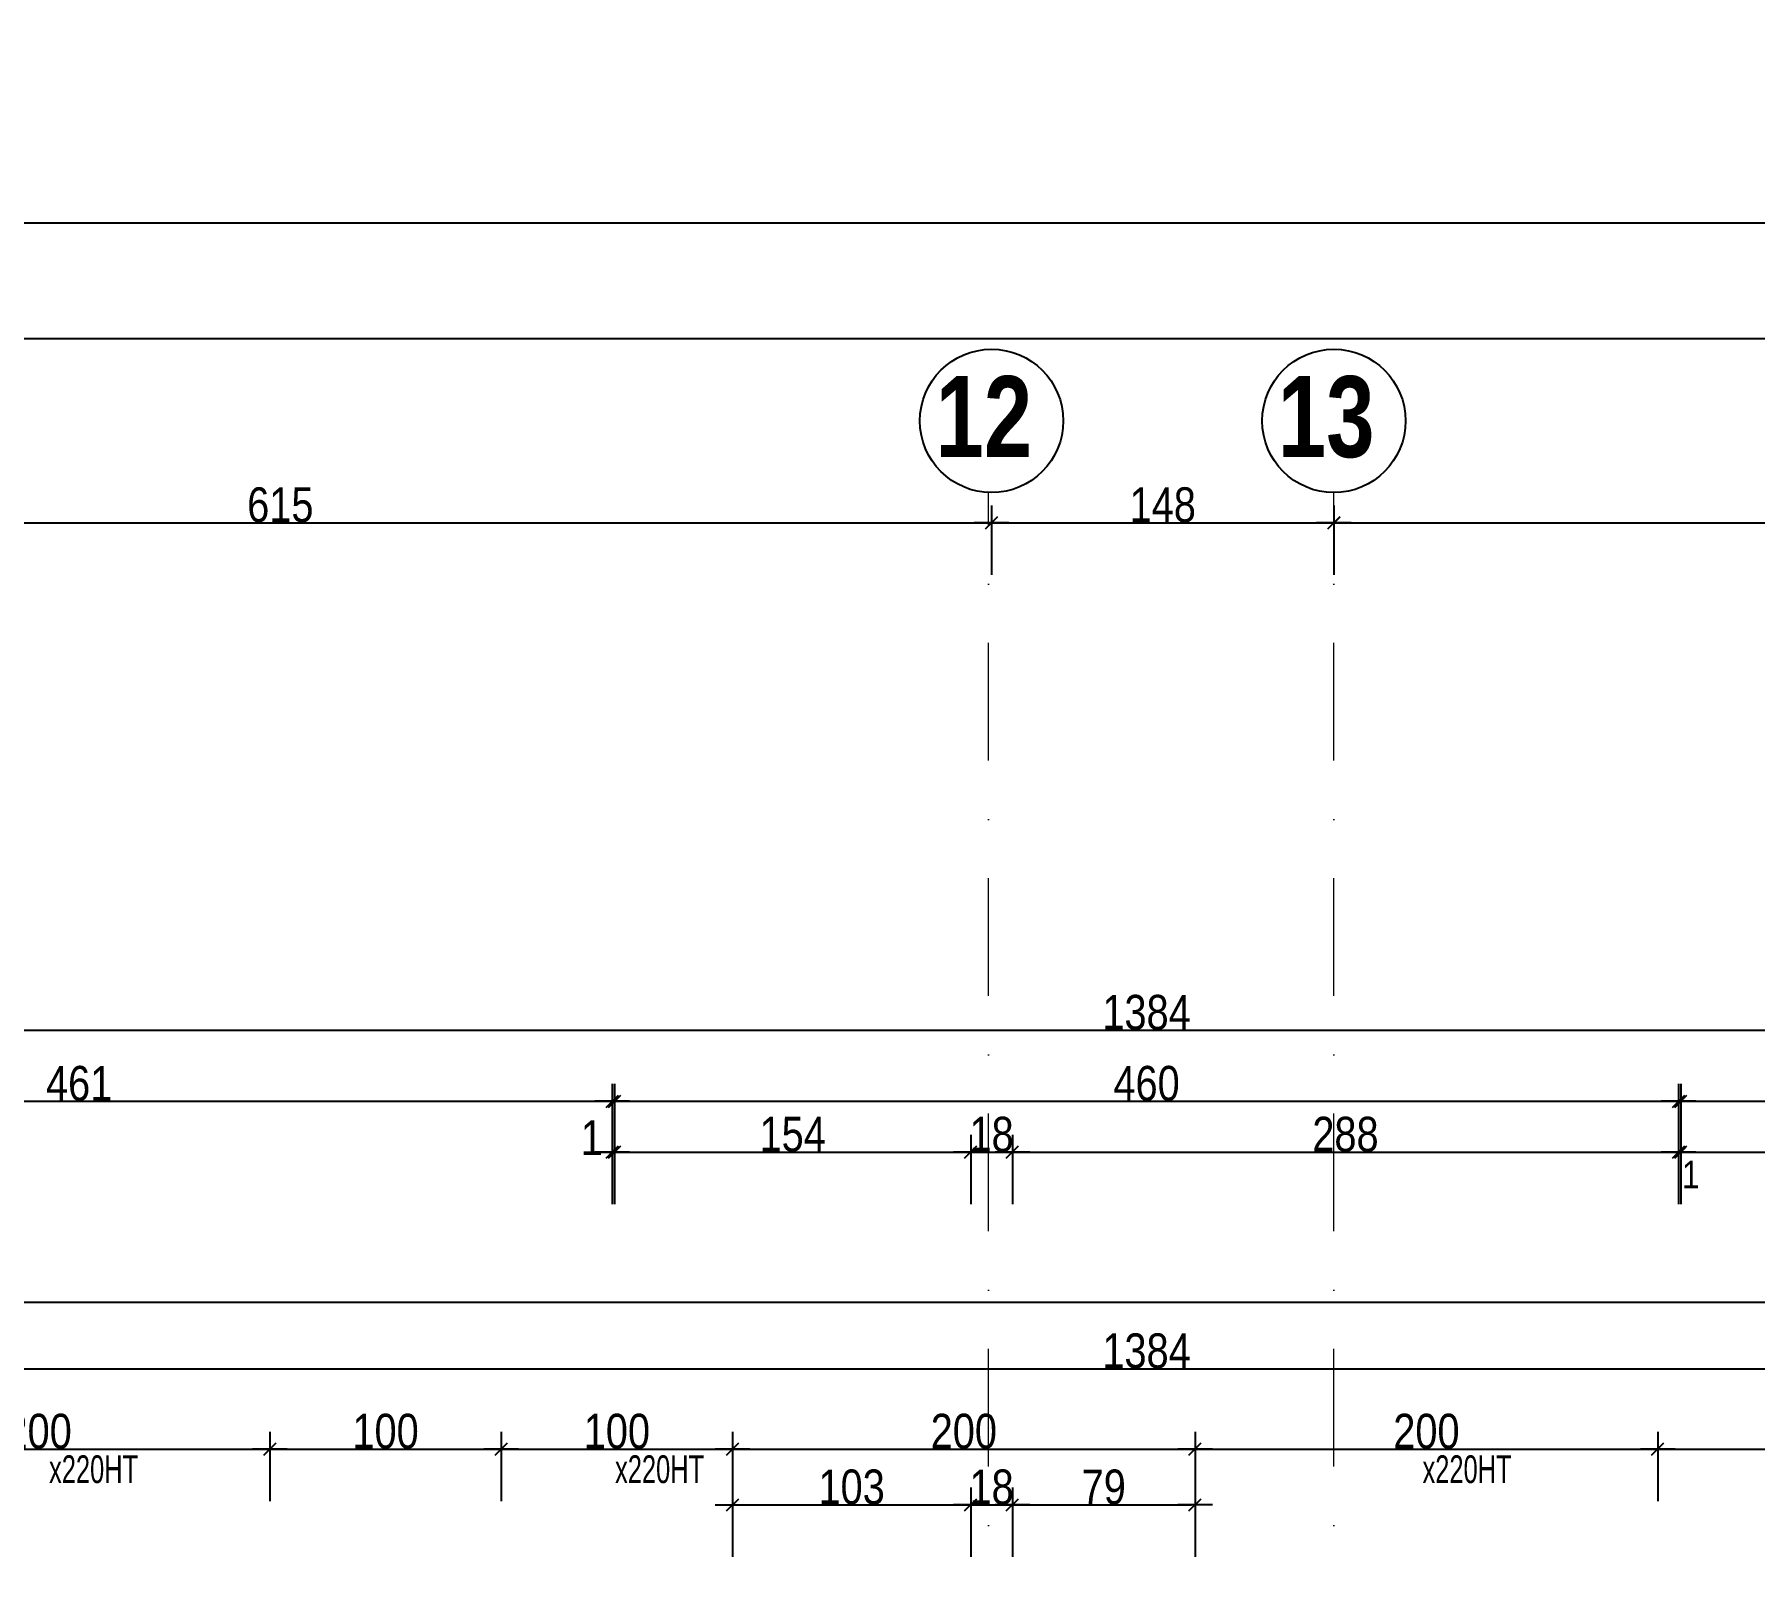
# Model space of a CAD drawing. Header units: millimetres. Extents: x 0 to 26138, y -32652 to 0.
# Drawn here: x 20135 to 20879, y -29035 to -28371 of the extents above; entities that cross this region are included whole.
import ezdxf
from ezdxf.enums import TextEntityAlignment as Align

# ---------------------------------------------------------------- set-up
doc = ezdxf.new("R2010")
doc.units = ezdxf.units.MM
doc.linetypes.add('TIRETPTX2', pattern=[50.8, 25.4, -12.7, 0, -12.7])
for name, color, linetype in [('01-Cad  2', 1, 'Continuous'), ('01_cote_gen', 4, 'Continuous'), ('01_texte', 230, 'Continuous'), ('AA_COTES', 2, 'Continuous')]:
    doc.layers.add(name, color=color, linetype=linetype)
doc.layers.add('01_tram_axes', color=2, linetype='TIRETPTX2', lineweight=9)
doc.styles.add('ARIAL NA', font='ARIALN.TTF')
doc.styles.add('impact', font='impact.ttf')
doc.styles.add('STYLE2', font='ARIALN.TTF')
doc.dimstyles.new('JB50', dxfattribs={"dimscale": 0.1, "dimtxt": 150, "dimasz": 15, "dimexe": 0.1, "dimexo": 0.1, "dimgap": 0.09, "dimtad": 1, "dimdec": 1, "dimdsep": 46, "dimtxsty": 'STYLE2', "dimblk1": 'BOND_G', "dimblk2": 'BOND_D', "dimsah": 1, "dimcen": 1.5, "dimdle": 0.01, "dimse1": 1, "dimse2": 1, "dimclrd": 4, "dimclre": 2, "dimclrt": 6, "dimazin": 2, "dimtfac": 2.333333, "dimtdec": 1, "dimtix": 1, "dimtmove": 2, "dimatfit": 3, "dimldrblk": 'BOND_G', "dimfxl": 1, "dimtolj": 1, "dimtzin": 0, "dimarcsym": 0})
doc.dimstyles.new('JB50res', dxfattribs={"dimscale": 0.1, "dimtxt": 120, "dimasz": 12, "dimexe": 0.1, "dimexo": 0.1, "dimgap": 0.09, "dimtad": 1, "dimdec": 1, "dimdsep": 46, "dimtxsty": 'STYLE2', "dimblk1": 'BOND_G', "dimblk2": 'BOND_D', "dimsah": 1, "dimcen": 1.5, "dimdle": 0.01, "dimse1": 1, "dimse2": 1, "dimclrd": 4, "dimclre": 2, "dimclrt": 6, "dimazin": 2, "dimtfac": 2.333333, "dimtdec": 1, "dimtix": 1, "dimtmove": 2, "dimatfit": 3, "dimldrblk": 'BOND_G', "dimfxl": 1, "dimtolj": 1, "dimtzin": 0, "dimarcsym": 0})

# ---------------------------------------------------------------- blocks, each defined once
blk = doc.blocks.new('BOND_G')
at = {"layer": 'AA_COTES', "color": 0}
for p, q in [((0, -5), (0, 15)), ((5, 0), (-5, 0)), ((1.77, 1.77), (-1.77, -1.77))]:
    blk.add_line(p, q, dxfattribs=at)
blk = doc.blocks.new('BOND_D')
at = {"layer": 'AA_COTES', "color": 0}
for p, q in [((0, 5), (0, -15)), ((5, 0), (-5, 0)), ((-1.77, -1.77), (1.77, 1.77))]:
    blk.add_line(p, q, dxfattribs=at)
blk = doc.blocks.new('*D2247')
at = {"layer": '01_cote_gen', "color": 4, "lineweight": -2, "ltscale": 2, "transparency": 16777216}
blk.add_line((20038.72, -28982.09), (20235.72, -28982.09), dxfattribs=at)
at = {"layer": 'Defpoints', "color": 0, "ltscale": 2, "transparency": 16777216}
for p in [(20037.22, -28980.64), (20237.22, -28980.64), (20237.22, -28982.09)]:
    blk.add_point(p, dxfattribs=at)
at = {"layer": '01_cote_gen', "color": 4, "lineweight": -2, "ltscale": 2, "transparency": 16777216, "xscale": 1.5, "yscale": 1.5, "zscale": 1.5, "rotation": 180}
blk.add_blockref('BOND_G', (20037.22, -28982.09), dxfattribs=at)
at = {"layer": '01_cote_gen', "color": 4, "lineweight": -2, "ltscale": 2, "transparency": 16777216, "xscale": 1.5, "yscale": 1.5, "zscale": 1.5}
blk.add_blockref('BOND_D', (20237.22, -28982.09), dxfattribs=at)
at = {"layer": '01_cote_gen', "color": 6, "lineweight": 0, "ltscale": 2, "transparency": 16777216, "insert": (20137.22, -28974.42), "char_height": 15, "attachment_point": 5, "style": 'STYLE2'}
blk.add_mtext('\\A1;200', dxfattribs=at)
blk = doc.blocks.new('*D2248')
at = {"layer": '01_cote_gen', "color": 4, "lineweight": -2, "ltscale": 2, "transparency": 16777216}
blk.add_line((20238.72, -28982.09), (20335.72, -28982.09), dxfattribs=at)
at = {"layer": 'Defpoints', "color": 0, "ltscale": 2, "transparency": 16777216}
for p in [(20237.22, -28980.64), (20337.22, -28980.64), (20337.22, -28982.09)]:
    blk.add_point(p, dxfattribs=at)
at = {"layer": '01_cote_gen', "color": 4, "lineweight": -2, "ltscale": 2, "transparency": 16777216, "xscale": 1.5, "yscale": 1.5, "zscale": 1.5, "rotation": 180}
blk.add_blockref('BOND_G', (20237.22, -28982.09), dxfattribs=at)
at = {"layer": '01_cote_gen', "color": 4, "lineweight": -2, "ltscale": 2, "transparency": 16777216, "xscale": 1.5, "yscale": 1.5, "zscale": 1.5}
blk.add_blockref('BOND_D', (20337.22, -28982.09), dxfattribs=at)
at = {"layer": '01_cote_gen', "color": 6, "lineweight": 0, "ltscale": 2, "transparency": 16777216, "insert": (20287.22, -28974.42), "char_height": 15, "attachment_point": 5, "style": 'STYLE2'}
blk.add_mtext('\\A1;100', dxfattribs=at)
blk = doc.blocks.new('*D2249')
at = {"layer": '01_cote_gen', "color": 4, "lineweight": -2, "ltscale": 2, "transparency": 16777216}
blk.add_line((20338.72, -28982.09), (20435.72, -28982.09), dxfattribs=at)
at = {"layer": 'Defpoints', "color": 0, "ltscale": 2, "transparency": 16777216}
for p in [(20337.22, -28980.64), (20437.22, -28980.64), (20437.22, -28982.09)]:
    blk.add_point(p, dxfattribs=at)
at = {"layer": '01_cote_gen', "color": 4, "lineweight": -2, "ltscale": 2, "transparency": 16777216, "xscale": 1.5, "yscale": 1.5, "zscale": 1.5, "rotation": 180}
blk.add_blockref('BOND_G', (20337.22, -28982.09), dxfattribs=at)
at = {"layer": '01_cote_gen', "color": 4, "lineweight": -2, "ltscale": 2, "transparency": 16777216, "xscale": 1.5, "yscale": 1.5, "zscale": 1.5}
blk.add_blockref('BOND_D', (20437.22, -28982.09), dxfattribs=at)
at = {"layer": '01_cote_gen', "color": 6, "lineweight": 0, "ltscale": 2, "transparency": 16777216, "insert": (20387.22, -28974.42), "char_height": 15, "attachment_point": 5, "style": 'STYLE2'}
blk.add_mtext('\\A1;100', dxfattribs=at)
blk = doc.blocks.new('*D2250')
at = {"layer": '01_cote_gen', "color": 4, "lineweight": -2, "ltscale": 2, "transparency": 16777216}
blk.add_line((20438.72, -28982.09), (20635.72, -28982.09), dxfattribs=at)
at = {"layer": 'Defpoints', "color": 0, "ltscale": 2, "transparency": 16777216}
for p in [(20437.22, -28980.64), (20637.22, -28980.64), (20637.22, -28982.09)]:
    blk.add_point(p, dxfattribs=at)
at = {"layer": '01_cote_gen', "color": 4, "lineweight": -2, "ltscale": 2, "transparency": 16777216, "xscale": 1.5, "yscale": 1.5, "zscale": 1.5, "rotation": 180}
blk.add_blockref('BOND_G', (20437.22, -28982.09), dxfattribs=at)
at = {"layer": '01_cote_gen', "color": 4, "lineweight": -2, "ltscale": 2, "transparency": 16777216, "xscale": 1.5, "yscale": 1.5, "zscale": 1.5}
blk.add_blockref('BOND_D', (20637.22, -28982.09), dxfattribs=at)
at = {"layer": '01_cote_gen', "color": 6, "lineweight": 0, "ltscale": 2, "transparency": 16777216, "insert": (20537.22, -28974.42), "char_height": 15, "attachment_point": 5, "style": 'STYLE2'}
blk.add_mtext('\\A1;200', dxfattribs=at)
blk = doc.blocks.new('*D2251')
at = {"layer": '01_cote_gen', "color": 4, "lineweight": -2, "ltscale": 2, "transparency": 16777216}
blk.add_line((20638.72, -28982.09), (20835.72, -28982.09), dxfattribs=at)
at = {"layer": 'Defpoints', "color": 0, "ltscale": 2, "transparency": 16777216}
for p in [(20637.22, -28980.64), (20837.22, -28980.64), (20837.22, -28982.09)]:
    blk.add_point(p, dxfattribs=at)
at = {"layer": '01_cote_gen', "color": 4, "lineweight": -2, "ltscale": 2, "transparency": 16777216, "xscale": 1.5, "yscale": 1.5, "zscale": 1.5, "rotation": 180}
blk.add_blockref('BOND_G', (20637.22, -28982.09), dxfattribs=at)
at = {"layer": '01_cote_gen', "color": 4, "lineweight": -2, "ltscale": 2, "transparency": 16777216, "xscale": 1.5, "yscale": 1.5, "zscale": 1.5}
blk.add_blockref('BOND_D', (20837.22, -28982.09), dxfattribs=at)
at = {"layer": '01_cote_gen', "color": 6, "lineweight": 0, "ltscale": 2, "transparency": 16777216, "insert": (20737.22, -28974.42), "char_height": 15, "attachment_point": 5, "style": 'STYLE2'}
blk.add_mtext('\\A1;200', dxfattribs=at)
blk = doc.blocks.new('*D2252')
at = {"layer": '01_cote_gen', "color": 4, "lineweight": -2, "ltscale": 2, "transparency": 16777216}
blk.add_line((20838.72, -28982.09), (21035.72, -28982.09), dxfattribs=at)
at = {"layer": 'Defpoints', "color": 0, "ltscale": 2, "transparency": 16777216}
for p in [(20837.22, -28980.64), (21037.22, -28980.64), (21037.22, -28982.09)]:
    blk.add_point(p, dxfattribs=at)
at = {"layer": '01_cote_gen', "color": 4, "lineweight": -2, "ltscale": 2, "transparency": 16777216, "xscale": 1.5, "yscale": 1.5, "zscale": 1.5, "rotation": 180}
blk.add_blockref('BOND_G', (20837.22, -28982.09), dxfattribs=at)
at = {"layer": '01_cote_gen', "color": 4, "lineweight": -2, "ltscale": 2, "transparency": 16777216, "xscale": 1.5, "yscale": 1.5, "zscale": 1.5}
blk.add_blockref('BOND_D', (21037.22, -28982.09), dxfattribs=at)
at = {"layer": '01_cote_gen', "color": 6, "lineweight": 0, "ltscale": 2, "transparency": 16777216, "insert": (20937.22, -28974.42), "char_height": 15, "attachment_point": 5, "style": 'STYLE2'}
blk.add_mtext('\\A1;200', dxfattribs=at)
blk = doc.blocks.new('*D2280')
at = {"layer": '01_cote_gen', "color": 4, "lineweight": -2, "ltscale": 2, "transparency": 16777216}
blk.add_line((20438.72, -29006.17), (20538.72, -29006.17), dxfattribs=at)
at = {"layer": 'Defpoints', "color": 0, "ltscale": 2, "transparency": 16777216}
for p in [(20437.22, -29000.09), (20540.22, -29006.17), (20540.22, -29017.09)]:
    blk.add_point(p, dxfattribs=at)
at = {"layer": '01_cote_gen', "color": 4, "lineweight": -2, "ltscale": 2, "transparency": 16777216, "xscale": 1.5, "yscale": 1.5, "zscale": 1.5, "rotation": 180}
blk.add_blockref('BOND_G', (20437.22, -29006.17), dxfattribs=at)
at = {"layer": '01_cote_gen', "color": 4, "lineweight": -2, "ltscale": 2, "transparency": 16777216, "xscale": 1.5, "yscale": 1.5, "zscale": 1.5}
blk.add_blockref('BOND_D', (20540.22, -29006.17), dxfattribs=at)
at = {"layer": '01_cote_gen', "color": 6, "lineweight": 0, "ltscale": 2, "transparency": 16777216, "insert": (20488.72, -28998.51), "char_height": 15, "attachment_point": 5, "style": 'STYLE2'}
blk.add_mtext('\\A1;103', dxfattribs=at)
blk = doc.blocks.new('*D2281')
at = {"layer": '01_cote_gen', "color": 4, "lineweight": -2, "ltscale": 2, "transparency": 16777216}
blk.add_line((20541.72, -29006.17), (20556.72, -29006.17), dxfattribs=at)
at = {"layer": 'Defpoints', "color": 0, "ltscale": 2, "transparency": 16777216}
for p in [(20558.22, -29006.17), (20540.22, -29017.09), (20558.22, -29017.09)]:
    blk.add_point(p, dxfattribs=at)
at = {"layer": '01_cote_gen', "color": 4, "lineweight": -2, "ltscale": 2, "transparency": 16777216, "xscale": 1.5, "yscale": 1.5, "zscale": 1.5, "rotation": 180}
blk.add_blockref('BOND_G', (20540.22, -29006.17), dxfattribs=at)
at = {"layer": '01_cote_gen', "color": 4, "lineweight": -2, "ltscale": 2, "transparency": 16777216, "xscale": 1.5, "yscale": 1.5, "zscale": 1.5}
blk.add_blockref('BOND_D', (20558.22, -29006.17), dxfattribs=at)
at = {"layer": '01_cote_gen', "color": 6, "lineweight": 0, "ltscale": 2, "transparency": 16777216, "insert": (20549.22, -28998.51), "char_height": 15, "attachment_point": 5, "style": 'STYLE2'}
blk.add_mtext('\\A1;18', dxfattribs=at)
blk = doc.blocks.new('*D2282')
at = {"layer": '01_cote_gen', "color": 4, "lineweight": -2, "ltscale": 2, "transparency": 16777216}
blk.add_line((20559.72, -29006.17), (20635.72, -29006.17), dxfattribs=at)
at = {"layer": 'Defpoints', "color": 0, "ltscale": 2, "transparency": 16777216}
for p in [(20637.22, -29000.09), (20637.22, -29006.17), (20558.22, -29017.09)]:
    blk.add_point(p, dxfattribs=at)
at = {"layer": '01_cote_gen', "color": 4, "lineweight": -2, "ltscale": 2, "transparency": 16777216, "xscale": 1.5, "yscale": 1.5, "zscale": 1.5, "rotation": 180}
blk.add_blockref('BOND_G', (20558.22, -29006.17), dxfattribs=at)
at = {"layer": '01_cote_gen', "color": 4, "lineweight": -2, "ltscale": 2, "transparency": 16777216, "xscale": 1.5, "yscale": 1.5, "zscale": 1.5}
blk.add_blockref('BOND_D', (20637.22, -29006.17), dxfattribs=at)
at = {"layer": '01_cote_gen', "color": 6, "lineweight": 0, "ltscale": 2, "transparency": 16777216, "insert": (20597.72, -28998.51), "char_height": 15, "attachment_point": 5, "style": 'STYLE2'}
blk.add_mtext('\\A1;79', dxfattribs=at)
blk = doc.blocks.new('*D2301')
at = {"layer": '01_cote_gen', "color": 4, "lineweight": -2, "ltscale": 2, "transparency": 16777216}
blk.add_line((20671.72, -85.1), (20574.72, -85.1), dxfattribs=at)
at = {"layer": 'Defpoints', "color": 0, "ltscale": 2, "transparency": 16777216}
for p in [(20673.22, 0), (20573.22, -85.1), (20573.22, -31959.23)]:
    blk.add_point(p, dxfattribs=at)
at = {"layer": '01_cote_gen', "color": 4, "lineweight": -2, "ltscale": 2, "transparency": 16777216, "xscale": 1.5, "yscale": 1.5, "zscale": 1.5, "rotation": 180}
blk.add_blockref('BOND_D', (20573.22, -85.1), dxfattribs=at)
at = {"layer": '01_cote_gen', "color": 4, "lineweight": -2, "ltscale": 2, "transparency": 16777216, "xscale": 1.5, "yscale": 1.5, "zscale": 1.5}
blk.add_blockref('BOND_G', (20673.22, -85.1), dxfattribs=at)
at = {"layer": '01_cote_gen', "color": 6, "lineweight": 0, "ltscale": 2, "transparency": 16777216, "insert": (20623.22, -77.43), "char_height": 15, "attachment_point": 5, "style": 'STYLE2'}
blk.add_mtext('\\A1;100', dxfattribs=at)
blk = doc.blocks.new('*D2312')
at = {"layer": '01_cote_gen', "color": 4, "lineweight": -2, "ltscale": 0.1, "transparency": 16777216}
blk.add_line((19925.72, -28918.56), (22347.72, -28918.56), dxfattribs=at)
at = {"layer": 'Defpoints', "color": 0, "ltscale": 0.1, "transparency": 16777216}
for p in [(22349.22, -28918.56), (19924.22, -28973.63), (22349.22, -28973.63)]:
    blk.add_point(p, dxfattribs=at)
at = {"layer": '01_cote_gen', "color": 4, "lineweight": -2, "ltscale": 0.1, "transparency": 16777216, "xscale": 1.5, "yscale": 1.5, "zscale": 1.5, "rotation": 180}
blk.add_blockref('BOND_G', (19924.22, -28918.56), dxfattribs=at)
at = {"layer": '01_cote_gen', "color": 4, "lineweight": -2, "ltscale": 0.1, "transparency": 16777216, "xscale": 1.5, "yscale": 1.5, "zscale": 1.5}
blk.add_blockref('BOND_D', (22349.22, -28918.56), dxfattribs=at)
at = {"layer": '01_cote_gen', "color": 6, "ltscale": 0.1, "transparency": 16777216, "insert": (21136.72, -28910.89), "char_height": 15, "attachment_point": 5, "style": 'STYLE2'}
blk.add_mtext('\\A1;2425', dxfattribs=at)
blk = doc.blocks.new('*D2314')
at = {"layer": '01_cote_gen', "color": 4, "lineweight": -2, "ltscale": 0.1, "transparency": 16777216}
blk.add_line((19925.72, -28947.33), (21306.72, -28947.33), dxfattribs=at)
at = {"layer": 'Defpoints', "color": 0, "ltscale": 0.1, "transparency": 16777216}
for p in [(19924.22, -28942.55), (21308.22, -28947.33), (21308.22, -29017.09)]:
    blk.add_point(p, dxfattribs=at)
at = {"layer": '01_cote_gen', "color": 4, "lineweight": -2, "ltscale": 0.1, "transparency": 16777216, "xscale": 1.5, "yscale": 1.5, "zscale": 1.5, "rotation": 180}
blk.add_blockref('BOND_G', (19924.22, -28947.33), dxfattribs=at)
at = {"layer": '01_cote_gen', "color": 4, "lineweight": -2, "ltscale": 0.1, "transparency": 16777216, "xscale": 1.5, "yscale": 1.5, "zscale": 1.5}
blk.add_blockref('BOND_D', (21308.22, -28947.33), dxfattribs=at)
at = {"layer": '01_cote_gen', "color": 6, "ltscale": 0.1, "transparency": 16777216, "insert": (20616.22, -28939.66), "char_height": 15, "attachment_point": 5, "style": 'STYLE2'}
blk.add_mtext('\\A1;1384', dxfattribs=at)
blk = doc.blocks.new('*D2333')
at = {"layer": '01_cote_gen', "color": 4, "lineweight": -2, "ltscale": 2, "transparency": 16777216}
blk.add_line((19925.72, -28831.75), (20383.72, -28831.75), dxfattribs=at)
at = {"layer": 'Defpoints', "color": 0, "ltscale": 2, "transparency": 16777216}
for p in [(20385.22, -28831.75), (19924.22, -28878.57), (20385.22, -28878.57)]:
    blk.add_point(p, dxfattribs=at)
at = {"layer": '01_cote_gen', "color": 4, "lineweight": -2, "ltscale": 2, "transparency": 16777216, "xscale": 1.5, "yscale": 1.5, "zscale": 1.5, "rotation": 180}
blk.add_blockref('BOND_G', (19924.22, -28831.75), dxfattribs=at)
at = {"layer": '01_cote_gen', "color": 4, "lineweight": -2, "ltscale": 2, "transparency": 16777216, "xscale": 1.5, "yscale": 1.5, "zscale": 1.5}
blk.add_blockref('BOND_D', (20385.22, -28831.75), dxfattribs=at)
at = {"layer": '01_cote_gen', "color": 6, "lineweight": 0, "ltscale": 2, "transparency": 16777216, "insert": (20154.72, -28824.08), "char_height": 15, "attachment_point": 5, "style": 'STYLE2'}
blk.add_mtext('\\A1;461', dxfattribs=at)
blk = doc.blocks.new('*D2334')
at = {"layer": '01_cote_gen', "color": 4, "lineweight": -2, "ltscale": 2, "transparency": 16777216}
for p, q in [((20383.72, -28853.72), (20382.22, -28853.72)), ((20386.22, -28853.72), (20385.22, -28853.72)), ((20387.72, -28853.72), (20389.22, -28853.72))]:
    blk.add_line(p, q, dxfattribs=at)
at = {"layer": 'Defpoints', "color": 0, "ltscale": 2, "transparency": 16777216}
for p in [(20385.22, -28853.72), (20385.22, -28930.02), (20386.22, -28930.02)]:
    blk.add_point(p, dxfattribs=at)
at = {"layer": '01_cote_gen', "color": 4, "lineweight": -2, "ltscale": 2, "transparency": 16777216, "xscale": 1.5, "yscale": 1.5, "zscale": 1.5}
blk.add_blockref('BOND_D', (20385.22, -28853.72), dxfattribs=at)
at = {"layer": '01_cote_gen', "color": 4, "lineweight": -2, "ltscale": 2, "transparency": 16777216, "xscale": 1.5, "yscale": 1.5, "zscale": 1.5, "rotation": 180}
blk.add_blockref('BOND_G', (20386.22, -28853.72), dxfattribs=at)
at = {"layer": '01_cote_gen', "color": 6, "lineweight": 0, "ltscale": 2, "transparency": 16777216, "insert": (20376.35, -28847.46), "char_height": 15, "attachment_point": 5, "style": 'STYLE2'}
blk.add_mtext('\\A1;1', dxfattribs=at)
blk = doc.blocks.new('*D2335')
at = {"layer": '01_cote_gen', "color": 4, "lineweight": -2, "ltscale": 2, "transparency": 16777216}
blk.add_line((20387.72, -28831.75), (20844.72, -28831.75), dxfattribs=at)
at = {"layer": 'Defpoints', "color": 0, "ltscale": 2, "transparency": 16777216}
for p in [(20846.22, -28831.75), (20386.22, -28901.53), (20846.22, -28907.54)]:
    blk.add_point(p, dxfattribs=at)
at = {"layer": '01_cote_gen', "color": 4, "lineweight": -2, "ltscale": 2, "transparency": 16777216, "xscale": 1.5, "yscale": 1.5, "zscale": 1.5, "rotation": 180}
blk.add_blockref('BOND_G', (20386.22, -28831.75), dxfattribs=at)
at = {"layer": '01_cote_gen', "color": 4, "lineweight": -2, "ltscale": 2, "transparency": 16777216, "xscale": 1.5, "yscale": 1.5, "zscale": 1.5}
blk.add_blockref('BOND_D', (20846.22, -28831.75), dxfattribs=at)
at = {"layer": '01_cote_gen', "color": 6, "lineweight": 0, "ltscale": 2, "transparency": 16777216, "insert": (20616.22, -28824.08), "char_height": 15, "attachment_point": 5, "style": 'STYLE2'}
blk.add_mtext('\\A1;460', dxfattribs=at)
blk = doc.blocks.new('*D2336')
at = {"layer": '01_cote_gen', "color": 4, "lineweight": -2, "ltscale": 2, "transparency": 16777216}
blk.add_line((20848.72, -28831.75), (21306.72, -28831.75), dxfattribs=at)
at = {"layer": 'Defpoints', "color": 0, "ltscale": 2, "transparency": 16777216}
for p in [(21308.22, -28831.75), (20847.22, -28915.75), (21308.22, -28936.62)]:
    blk.add_point(p, dxfattribs=at)
at = {"layer": '01_cote_gen', "color": 4, "lineweight": -2, "ltscale": 2, "transparency": 16777216, "xscale": 1.5, "yscale": 1.5, "zscale": 1.5, "rotation": 180}
blk.add_blockref('BOND_G', (20847.22, -28831.75), dxfattribs=at)
at = {"layer": '01_cote_gen', "color": 4, "lineweight": -2, "ltscale": 2, "transparency": 16777216, "xscale": 1.5, "yscale": 1.5, "zscale": 1.5}
blk.add_blockref('BOND_D', (21308.22, -28831.75), dxfattribs=at)
at = {"layer": '01_cote_gen', "color": 6, "lineweight": 0, "ltscale": 2, "transparency": 16777216, "insert": (21077.72, -28824.08), "char_height": 15, "attachment_point": 5, "style": 'STYLE2'}
blk.add_mtext('\\A1;461', dxfattribs=at)
blk = doc.blocks.new('*D2337')
at = {"layer": '01_cote_gen', "color": 4, "lineweight": -2, "transparency": 16777216}
for p, q in [((20845.02, -28853.72), (20843.82, -28853.72)), ((20847.22, -28853.72), (20846.22, -28853.72)), ((20848.42, -28853.72), (20849.62, -28853.72))]:
    blk.add_line(p, q, dxfattribs=at)
at = {"layer": 'Defpoints', "color": 0, "transparency": 16777216}
for p in [(20846.22, -28853.72), (20846.22, -28930.02), (20847.22, -28930.02)]:
    blk.add_point(p, dxfattribs=at)
at = {"layer": '01_cote_gen', "color": 4, "lineweight": -2, "transparency": 16777216, "xscale": 1.2, "yscale": 1.2, "zscale": 1.2}
blk.add_blockref('BOND_D', (20846.22, -28853.72), dxfattribs=at)
at = {"layer": '01_cote_gen', "color": 4, "lineweight": -2, "transparency": 16777216, "xscale": 1.2, "yscale": 1.2, "zscale": 1.2, "rotation": 180}
blk.add_blockref('BOND_G', (20847.22, -28853.72), dxfattribs=at)
at = {"layer": '01_cote_gen', "color": 6, "lineweight": 0, "transparency": 16777216, "insert": (20851.5, -28863.44), "char_height": 12, "attachment_point": 5, "style": 'STYLE2'}
blk.add_mtext('\\A1;1', dxfattribs=at)
blk = doc.blocks.new('*D2338')
at = {"layer": '01_cote_gen', "color": 4, "lineweight": -2, "ltscale": 2, "transparency": 16777216}
blk.add_line((19925.72, -28801.03), (21306.72, -28801.03), dxfattribs=at)
at = {"layer": 'Defpoints', "color": 0, "ltscale": 2, "transparency": 16777216}
for p in [(21308.22, -28801.03), (19924.22, -28819.42), (21308.22, -28819.42)]:
    blk.add_point(p, dxfattribs=at)
at = {"layer": '01_cote_gen', "color": 4, "lineweight": -2, "ltscale": 2, "transparency": 16777216, "xscale": 1.5, "yscale": 1.5, "zscale": 1.5, "rotation": 180}
blk.add_blockref('BOND_G', (19924.22, -28801.03), dxfattribs=at)
at = {"layer": '01_cote_gen', "color": 4, "lineweight": -2, "ltscale": 2, "transparency": 16777216, "xscale": 1.5, "yscale": 1.5, "zscale": 1.5}
blk.add_blockref('BOND_D', (21308.22, -28801.03), dxfattribs=at)
at = {"layer": '01_cote_gen', "color": 6, "lineweight": 0, "ltscale": 2, "transparency": 16777216, "insert": (20616.22, -28793.36), "char_height": 15, "attachment_point": 5, "style": 'STYLE2'}
blk.add_mtext('\\A1;1384', dxfattribs=at)
blk = doc.blocks.new('*D2339')
at = {"layer": '01_cote_gen', "color": 4, "lineweight": -2, "ltscale": 2, "transparency": 16777216}
blk.add_line((20387.72, -28853.72), (20538.72, -28853.72), dxfattribs=at)
at = {"layer": 'Defpoints', "color": 0, "ltscale": 2, "transparency": 16777216}
for p in [(20540.22, -28853.72), (20386.22, -28859.72), (20540.22, -28936.42)]:
    blk.add_point(p, dxfattribs=at)
at = {"layer": '01_cote_gen', "color": 4, "lineweight": -2, "ltscale": 2, "transparency": 16777216, "xscale": 1.5, "yscale": 1.5, "zscale": 1.5, "rotation": 180}
blk.add_blockref('BOND_G', (20386.22, -28853.72), dxfattribs=at)
at = {"layer": '01_cote_gen', "color": 4, "lineweight": -2, "ltscale": 2, "transparency": 16777216, "xscale": 1.5, "yscale": 1.5, "zscale": 1.5}
blk.add_blockref('BOND_D', (20540.22, -28853.72), dxfattribs=at)
at = {"layer": '01_cote_gen', "color": 6, "lineweight": 0, "ltscale": 2, "transparency": 16777216, "insert": (20463.22, -28846.05), "char_height": 15, "attachment_point": 5, "style": 'STYLE2'}
blk.add_mtext('\\A1;154', dxfattribs=at)
blk = doc.blocks.new('*D2340')
at = {"layer": '01_cote_gen', "color": 4, "lineweight": -2, "ltscale": 2, "transparency": 16777216}
blk.add_line((20541.72, -28853.72), (20556.72, -28853.72), dxfattribs=at)
at = {"layer": 'Defpoints', "color": 0, "ltscale": 2, "transparency": 16777216}
for p in [(20558.22, -28853.72), (20540.22, -28871.72), (20558.22, -28916.15)]:
    blk.add_point(p, dxfattribs=at)
at = {"layer": '01_cote_gen', "color": 4, "lineweight": -2, "ltscale": 2, "transparency": 16777216, "xscale": 1.5, "yscale": 1.5, "zscale": 1.5, "rotation": 180}
blk.add_blockref('BOND_G', (20540.22, -28853.72), dxfattribs=at)
at = {"layer": '01_cote_gen', "color": 4, "lineweight": -2, "ltscale": 2, "transparency": 16777216, "xscale": 1.5, "yscale": 1.5, "zscale": 1.5}
blk.add_blockref('BOND_D', (20558.22, -28853.72), dxfattribs=at)
at = {"layer": '01_cote_gen', "color": 6, "lineweight": 0, "ltscale": 2, "transparency": 16777216, "insert": (20549.22, -28846.05), "char_height": 15, "attachment_point": 5, "style": 'STYLE2'}
blk.add_mtext('\\A1;18', dxfattribs=at)
blk = doc.blocks.new('*D2341')
at = {"layer": '01_cote_gen', "color": 4, "lineweight": -2, "ltscale": 2, "transparency": 16777216}
blk.add_line((20559.72, -28853.72), (20844.72, -28853.72), dxfattribs=at)
at = {"layer": 'Defpoints', "color": 0, "ltscale": 2, "transparency": 16777216}
for p in [(20846.22, -28853.72), (20558.22, -28871.72), (20846.22, -28871.72)]:
    blk.add_point(p, dxfattribs=at)
at = {"layer": '01_cote_gen', "color": 4, "lineweight": -2, "ltscale": 2, "transparency": 16777216, "xscale": 1.5, "yscale": 1.5, "zscale": 1.5, "rotation": 180}
blk.add_blockref('BOND_G', (20558.22, -28853.72), dxfattribs=at)
at = {"layer": '01_cote_gen', "color": 4, "lineweight": -2, "ltscale": 2, "transparency": 16777216, "xscale": 1.5, "yscale": 1.5, "zscale": 1.5}
blk.add_blockref('BOND_D', (20846.22, -28853.72), dxfattribs=at)
at = {"layer": '01_cote_gen', "color": 6, "lineweight": 0, "ltscale": 2, "transparency": 16777216, "insert": (20702.22, -28846.05), "char_height": 15, "attachment_point": 5, "style": 'STYLE2'}
blk.add_mtext('\\A1;288', dxfattribs=at)
blk = doc.blocks.new('*D2342')
at = {"layer": '01_cote_gen', "color": 4, "lineweight": -2, "ltscale": 2, "transparency": 16777216}
blk.add_line((20848.72, -28853.72), (21290.72, -28853.72), dxfattribs=at)
at = {"layer": 'Defpoints', "color": 0, "ltscale": 2, "transparency": 16777216}
for p in [(20847.22, -28847.72), (21292.22, -28853.72), (21292.22, -28916.15)]:
    blk.add_point(p, dxfattribs=at)
at = {"layer": '01_cote_gen', "color": 4, "lineweight": -2, "ltscale": 2, "transparency": 16777216, "xscale": 1.5, "yscale": 1.5, "zscale": 1.5, "rotation": 180}
blk.add_blockref('BOND_G', (20847.22, -28853.72), dxfattribs=at)
at = {"layer": '01_cote_gen', "color": 4, "lineweight": -2, "ltscale": 2, "transparency": 16777216, "xscale": 1.5, "yscale": 1.5, "zscale": 1.5}
blk.add_blockref('BOND_D', (21292.22, -28853.72), dxfattribs=at)
at = {"layer": '01_cote_gen', "color": 6, "lineweight": 0, "ltscale": 2, "transparency": 16777216, "insert": (21069.72, -28846.08), "char_height": 15, "attachment_point": 5, "style": 'STYLE2'}
blk.add_mtext('\\A1;445', dxfattribs=at)
blk = doc.blocks.new('*D3241')
at = {"layer": '01_cote_gen', "color": 4, "lineweight": -2, "transparency": 16777216}
blk.add_line((20550.72, -28581.66), (20695.72, -28581.66), dxfattribs=at)
at = {"layer": 'Defpoints', "color": 0, "transparency": 16777216}
for p in [(20697.22, -28581.66), (20549.22, -28614.09), (20697.22, -28614.09)]:
    blk.add_point(p, dxfattribs=at)
at = {"layer": '01_cote_gen', "color": 4, "lineweight": -2, "transparency": 16777216, "xscale": 1.5, "yscale": 1.5, "zscale": 1.5, "rotation": 180}
blk.add_blockref('BOND_G', (20549.22, -28581.66), dxfattribs=at)
at = {"layer": '01_cote_gen', "color": 4, "lineweight": -2, "transparency": 16777216, "xscale": 1.5, "yscale": 1.5, "zscale": 1.5}
blk.add_blockref('BOND_D', (20697.22, -28581.66), dxfattribs=at)
at = {"layer": '01_cote_gen', "color": 6, "transparency": 16777216, "insert": (20623.22, -28573.99), "char_height": 15, "attachment_point": 5, "style": 'STYLE2'}
blk.add_mtext('\\A1;148', dxfattribs=at)
blk = doc.blocks.new('*D3242')
at = {"layer": '01_cote_gen', "color": 4, "lineweight": -2, "transparency": 16777216}
blk.add_line((19935.72, -28581.66), (20547.72, -28581.66), dxfattribs=at)
at = {"layer": 'Defpoints', "color": 0, "transparency": 16777216}
for p in [(19934.22, -28536.72), (20549.22, -28559.54), (20549.22, -28581.66)]:
    blk.add_point(p, dxfattribs=at)
at = {"layer": '01_cote_gen', "color": 4, "lineweight": -2, "transparency": 16777216, "xscale": 1.5, "yscale": 1.5, "zscale": 1.5, "rotation": 180}
blk.add_blockref('BOND_G', (19934.22, -28581.66), dxfattribs=at)
at = {"layer": '01_cote_gen', "color": 4, "lineweight": -2, "transparency": 16777216, "xscale": 1.5, "yscale": 1.5, "zscale": 1.5}
blk.add_blockref('BOND_D', (20549.22, -28581.66), dxfattribs=at)
at = {"layer": '01_cote_gen', "color": 6, "transparency": 16777216, "insert": (20241.72, -28573.99), "char_height": 15, "attachment_point": 5, "style": 'STYLE2'}
blk.add_mtext('\\A1;615', dxfattribs=at)
blk = doc.blocks.new('*D3243')
at = {"layer": '01_cote_gen', "color": 4, "lineweight": -2, "transparency": 16777216}
blk.add_line((20698.72, -28581.72), (21298.72, -28581.72), dxfattribs=at)
at = {"layer": 'Defpoints', "color": 0, "transparency": 16777216}
for p in [(21300.22, -28581.72), (21300.22, -28581.77), (20697.22, -28605.74)]:
    blk.add_point(p, dxfattribs=at)
at = {"layer": '01_cote_gen', "color": 4, "lineweight": -2, "transparency": 16777216, "xscale": 1.5, "yscale": 1.5, "zscale": 1.5, "rotation": 180}
blk.add_blockref('BOND_G', (20697.22, -28581.72), dxfattribs=at)
at = {"layer": '01_cote_gen', "color": 4, "lineweight": -2, "transparency": 16777216, "xscale": 1.5, "yscale": 1.5, "zscale": 1.5}
blk.add_blockref('BOND_D', (21300.22, -28581.72), dxfattribs=at)
at = {"layer": '01_cote_gen', "color": 6, "transparency": 16777216, "insert": (20998.72, -28574.05), "char_height": 15, "attachment_point": 5, "style": 'STYLE2'}
blk.add_mtext('\\A1;603', dxfattribs=at)

msp = doc.modelspace()

# ---------------------------------------------------------------- linework, layer by layer
at = {"layer": '01-Cad  2'}
for p, q in [((26138.02, -28452.24), (19319.51, -28452.24)), ((26088.02, -28502.24), (19369.51, -28502.24))]:
    msp.add_line(p, q, dxfattribs=at)
at = {"layer": '01_texte'}
for centre in [(20549.22, -28537.67), (20697.22, -28537.67)]:
    msp.add_circle(centre, 30.98, dxfattribs=at)
at = {"layer": '01_tram_axes', "color": 253, "ltscale": 2}
for p, q in [((20547.72, -32142.26), (20547.91, -28568.65)), ((20697.22, -32142.23), (20697.22, -28568.65))]:
    msp.add_line(p, q, dxfattribs=at)

# ---------------------------------------------------------------- texts
at = {"layer": '01_texte', "style": 'impact'}
for s, p in [('12', (20545.88, -28535.79)), ('13', (20693.88, -28535.79))]:
    msp.add_text(s, height=35, dxfattribs=at).set_placement(p, align=Align.MIDDLE_CENTER)
at = {"layer": '01_texte', "style": 'ARIAL NA', "width": 0.8}
for p in [(20141.73, -28996.77), (20386.44, -28996.77), (20735.54, -28996.77)]:
    msp.add_text('x220HT', height=12, dxfattribs=at).set_placement(p)

# ---------------------------------------------------------------- dimensions: what is measured, and where the dimension line sits
at = {"layer": '01_cote_gen', "lineweight": 0, "ltscale": 2}
for base, p1, p2, picture, middle in [((20573.22, -85.1), (20673.22, 0), (20573.22, -31959.23), '*D2301', (20623.22, -77.43)), ((21308.22, -28801.03), (19924.22, -28819.42), (21308.22, -28819.42), '*D2338', (20616.22, -28793.36)), ((20385.22, -28831.75), (19924.22, -28878.57), (20385.22, -28878.57), '*D2333', (20154.72, -28824.08)), ((20846.22, -28831.75), (20386.22, -28901.53), (20846.22, -28907.54), '*D2335', (20616.22, -28824.08)), ((21308.22, -28831.75), (20847.22, -28915.75), (21308.22, -28936.62), '*D2336', (21077.72, -28824.08)), ((20540.22, -28853.72), (20386.22, -28859.72), (20540.22, -28936.42), '*D2339', (20463.22, -28846.05)), ((20558.22, -28853.72), (20540.22, -28871.72), (20558.22, -28916.15), '*D2340', (20549.22, -28846.05)), ((20846.22, -28853.72), (20558.22, -28871.72), (20846.22, -28871.72), '*D2341', (20702.22, -28846.05)), ((21292.22, -28853.72), (20847.22, -28847.72), (21292.22, -28916.15), '*D2342', (21069.72, -28846.08)), ((20237.22, -28982.09), (20037.22, -28980.64), (20237.22, -28980.64), '*D2247', (20137.22, -28974.42)), ((20337.22, -28982.09), (20237.22, -28980.64), (20337.22, -28980.64), '*D2248', (20287.22, -28974.42)), ((20437.22, -28982.09), (20337.22, -28980.64), (20437.22, -28980.64), '*D2249', (20387.22, -28974.42)), ((20637.22, -28982.09), (20437.22, -28980.64), (20637.22, -28980.64), '*D2250', (20537.22, -28974.42)), ((20837.22, -28982.09), (20637.22, -28980.64), (20837.22, -28980.64), '*D2251', (20737.22, -28974.42)), ((21037.22, -28982.09), (20837.22, -28980.64), (21037.22, -28980.64), '*D2252', (20937.22, -28974.42)), ((20540.22, -29006.17), (20437.22, -29000.09), (20540.22, -29017.09), '*D2280', (20488.72, -28998.51)), ((20558.22, -29006.17), (20540.22, -29017.09), (20558.22, -29017.09), '*D2281', (20549.22, -28998.51)), ((20637.22, -29006.17), (20558.22, -29017.09), (20637.22, -29000.09), '*D2282', (20597.72, -28998.51))]:
    dim = msp.add_linear_dim(base=base, p1=p1, p2=p2, dimstyle='JB50', dxfattribs=at)
    dim.commit()
    dim.dimension.update_dxf_attribs({"geometry": picture, "text_midpoint": middle})
at = {"layer": '01_cote_gen'}
for base, p1, p2, picture, middle in [((20549.22, -28581.66), (19934.22, -28536.72), (20549.22, -28559.54), '*D3242', (20241.72, -28573.99)), ((20697.22, -28581.66), (20549.22, -28614.09), (20697.22, -28614.09), '*D3241', (20623.22, -28573.99)), ((21300.22, -28581.72), (20697.22, -28605.74), (21300.22, -28581.77), '*D3243', (20998.72, -28574.05))]:
    dim = msp.add_linear_dim(base=base, p1=p1, p2=p2, dimstyle='JB50', dxfattribs=at)
    dim.commit()
    dim.dimension.update_dxf_attribs({"geometry": picture, "text_midpoint": middle})
at = {"layer": '01_cote_gen', "lineweight": 0, "ltscale": 2}
dim = msp.add_linear_dim(base=(20385.22, -28853.72), p1=(20386.22, -28930.02), p2=(20385.22, -28930.02), dimstyle='JB50', dxfattribs=at)
dim.commit()
dim.dimension.update_dxf_attribs({"geometry": '*D2334', "text_midpoint": (20376.35, -28847.46), "dimtype": 160})
at = {"layer": '01_cote_gen', "lineweight": 0}
dim = msp.add_linear_dim(base=(20846.22, -28853.72), p1=(20847.22, -28930.02), p2=(20846.22, -28930.02), dimstyle='JB50res', dxfattribs=at)
dim.commit()
dim.dimension.update_dxf_attribs({"geometry": '*D2337', "text_midpoint": (20851.5, -28863.44), "dimtype": 160})
at = {"layer": '01_cote_gen', "ltscale": 0.1}
for base, p1, p2, picture, middle in [((22349.22, -28918.56), (19924.22, -28973.63), (22349.22, -28973.63), '*D2312', (21136.72, -28910.89)), ((21308.22, -28947.33), (19924.22, -28942.55), (21308.22, -29017.09), '*D2314', (20616.22, -28939.66))]:
    dim = msp.add_linear_dim(base=base, p1=p1, p2=p2, dimstyle='JB50', dxfattribs=at)
    dim.commit()
    dim.dimension.update_dxf_attribs({"geometry": picture, "text_midpoint": middle})

doc.saveas('drawing.dxf')
